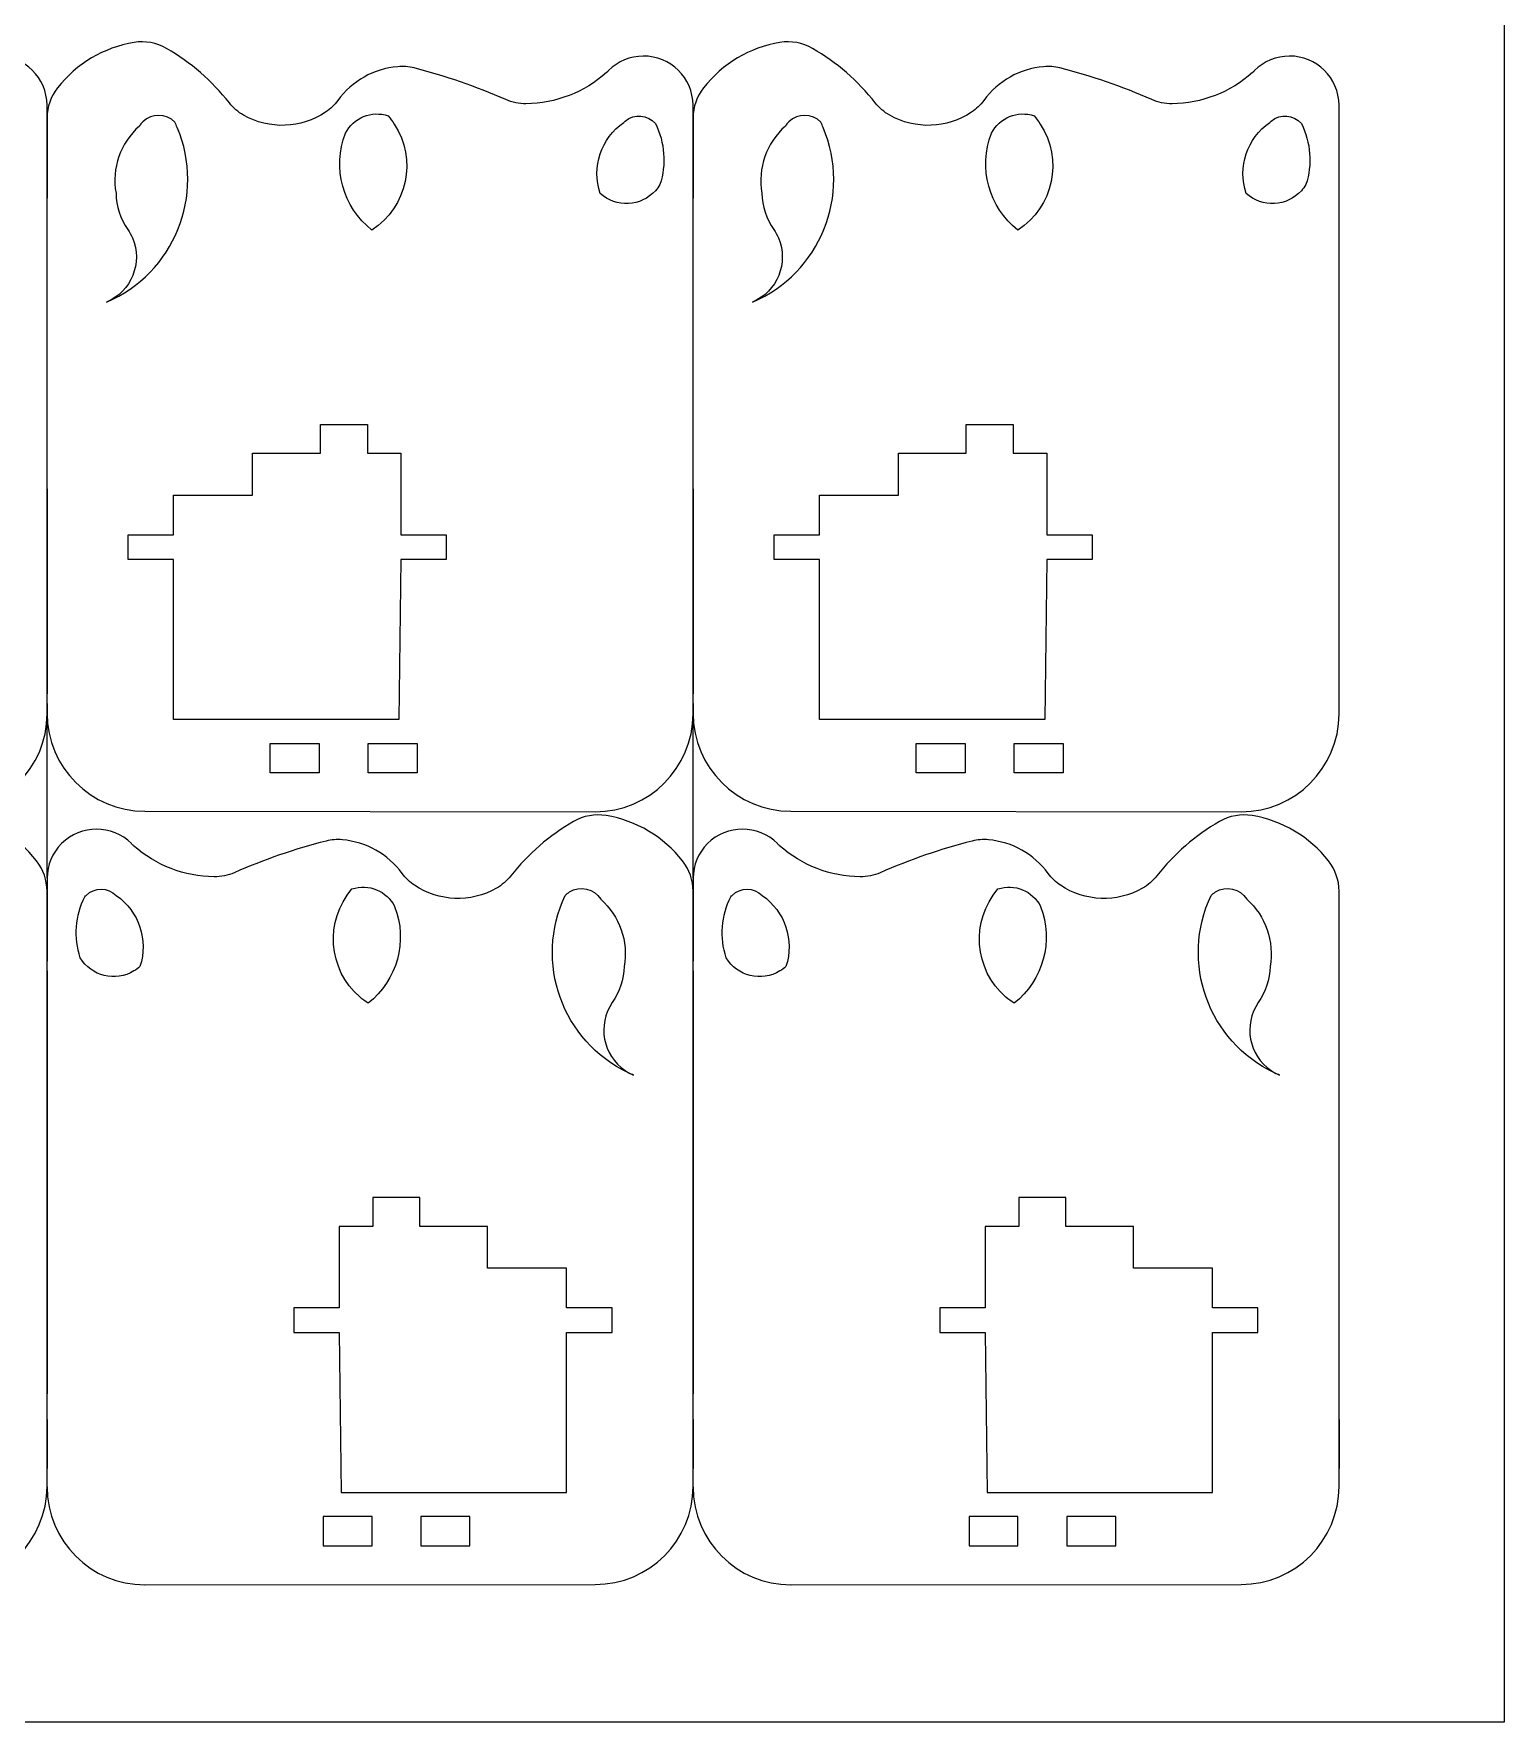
# Model space of a CAD drawing. Header units: inches. Extents: x -1166 to 134, y 1090 to 1990.
# Drawn here: x -15.9 to 134.4, y 1089.9 to 1262.4 of the extents above; entities that cross this region are included whole.
import ezdxf

# ---------------------------------------------------------------- set-up
doc = ezdxf.new("R2010")
doc.units = ezdxf.units.IN
doc.header["$MEASUREMENT"] = 0
for name, color, linetype in [('Corte exterior', 7, 'Continuous'), ('grabado linea medio', 7, 'Continuous'), ('Material', 7, 'Continuous')]:
    doc.layers.add(name, color=color, linetype=linetype)

# ---------------------------------------------------------------- blocks, each defined once
blk = doc.blocks.new('block 451')
at = {"layer": 'Corte exterior', "color": 1, "lineweight": 25}
blk.add_lwpolyline([(-14.5, 1120.81), (-14.5, 1115.81)], dxfattribs=at)
blk = doc.blocks.new('block 453')
at = {"layer": 'Corte exterior', "color": 1, "lineweight": 25}
blk.add_open_spline([(-80.51, 1113.93), (-80.51, 1108.4), (-76.03, 1103.93), (-70.51, 1103.93), (-70.5, 1103.93), (-70.5, 1103.93), (-70.5, 1103.93), (-70.5, 1103.93), (-24.5, 1103.97), (-24.5, 1103.97), (-18.98, 1103.98), (-14.51, 1108.45), (-14.51, 1113.97), (-14.51, 1113.97), (-14.51, 1174.81), (-14.51, 1174.81), (-14.51, 1175.93), (-14.88, 1177.02), (-15.58, 1177.9), (-17.51, 1180.36), (-20.3, 1182.02), (-23.39, 1182.53), (-24.53, 1182.72), (-25.7, 1182.51), (-26.71, 1181.93), (-29.18, 1180.5), (-31.36, 1178.61), (-33.13, 1176.36), (-33.53, 1175.85), (-34.03, 1175.42), (-34.59, 1175.1), (-37.22, 1173.61), (-40.46, 1173.73), (-42.97, 1175.41), (-43.45, 1175.73), (-43.87, 1176.14), (-44.22, 1176.61), (-45.66, 1178.59), (-47.89, 1179.84), (-50.33, 1180.06), (-50.89, 1180.11), (-51.46, 1180.06), (-52, 1179.92), (-55.21, 1179.11), (-58.34, 1178.03), (-61.37, 1176.69), (-62.02, 1176.41), (-62.73, 1176.26), (-63.44, 1176.27), (-66.48, 1176.3), (-69.4, 1177.43), (-71.67, 1179.45), (-71.74, 1179.52), (-71.81, 1179.59), (-71.88, 1179.66), (-73.85, 1181.63), (-77.05, 1181.64), (-79.02, 1179.67), (-79.96, 1178.73), (-80.5, 1177.46), (-80.51, 1176.13), (-80.51, 1176.13), (-80.5, 1193.97), (-80.5, 1193.97), (-80.5, 1193.97), (-80.5, 1192.97), (-80.5, 1192.97), (-80.5, 1187.45), (-76.03, 1182.97), (-70.52, 1182.97), (-70.52, 1182.97), (-24.51, 1182.92), (-24.51, 1182.92), (-18.99, 1182.92), (-14.51, 1187.39), (-14.5, 1192.91), (-14.5, 1192.91), (-14.5, 1192.92), (-14.5, 1192.92), (-14.5, 1192.92), (-14.5, 1255.12), (-14.5, 1255.12), (-14.53, 1257.91), (-16.8, 1260.15), (-19.59, 1260.13), (-20.92, 1260.12), (-22.19, 1259.59), (-23.13, 1258.65), (-23.2, 1258.58), (-23.27, 1258.51), (-23.34, 1258.45), (-25.61, 1256.43), (-28.53, 1255.29), (-31.57, 1255.26), (-32.28, 1255.25), (-32.99, 1255.4), (-33.64, 1255.69), (-36.67, 1257.02), (-39.8, 1258.1), (-43.01, 1258.92), (-43.56, 1259.05), (-44.12, 1259.1), (-44.68, 1259.05), (-47.12, 1258.84), (-49.35, 1257.58), (-50.8, 1255.6), (-51.14, 1255.13), (-51.56, 1254.73), (-52.05, 1254.4), (-54.55, 1252.72), (-57.79, 1252.6), (-60.42, 1254.09), (-60.98, 1254.41), (-61.48, 1254.84), (-61.88, 1255.35), (-63.65, 1257.6), (-65.83, 1259.49), (-68.31, 1260.92), (-69.31, 1261.5), (-70.48, 1261.71), (-71.63, 1261.52), (-74.72, 1261.01), (-77.5, 1259.36), (-79.44, 1256.89), (-80.13, 1256.01), (-80.5, 1254.93), (-80.5, 1253.81), (-80.5, 1253.81), (-80.5, 1245.63), (-80.5, 1245.63)], degree=3, knots=[0, 0, 0, 0, 1, 1, 1, 2, 2, 2, 3, 3, 3, 4, 4, 4, 5, 5, 5, 6, 6, 6, 7, 7, 7, 8, 8, 8, 9, 9, 9, 10, 10, 10, 11, 11, 11, 12, 12, 12, 13, 13, 13, 14, 14, 14, 15, 15, 15, 16, 16, 16, 17, 17, 17, 18, 18, 18, 19, 19, 19, 20, 20, 20, 21, 21, 21, 22, 22, 22, 23, 23, 23, 24, 24, 24, 25, 25, 25, 26, 26, 26, 27, 27, 27, 28, 28, 28, 29, 29, 29, 30, 30, 30, 31, 31, 31, 32, 32, 32, 33, 33, 33, 34, 34, 34, 35, 35, 35, 36, 36, 36, 37, 37, 37, 38, 38, 38, 39, 39, 39, 40, 40, 40, 41, 41, 41, 42, 42, 42, 43, 43, 43, 43], dxfattribs=at)
blk = doc.blocks.new('block 516')
at = {"layer": 'Corte exterior', "color": 1, "lineweight": 25}
blk.add_lwpolyline([(-14.5, 1216.93), (-14.5, 1244.63)], dxfattribs=at)
blk = doc.blocks.new('block 521')
at = {"layer": 'Corte exterior', "color": 1, "lineweight": 25}
blk.add_lwpolyline([(-14.5, 1176.13), (-14.5, 1167.67)], dxfattribs=at)
blk = doc.blocks.new('block 526')
at = {"layer": 'Corte exterior', "color": 1, "lineweight": 25}
blk.add_lwpolyline([(-14.5, 1166.67), (-14.5, 1123.43)], dxfattribs=at)
blk = doc.blocks.new('block 531')
at = {"layer": 'Corte exterior', "color": 1, "lineweight": 25}
blk.add_lwpolyline([(-14.5, 1215.93), (-14.5, 1194.97)], dxfattribs=at)
blk = doc.blocks.new('block 536')
at = {"layer": 'Corte exterior', "color": 1, "lineweight": 25}
blk.add_lwpolyline([(51.5, 1120.81), (51.5, 1115.81)], dxfattribs=at)
blk = doc.blocks.new('block 538')
at = {"layer": 'Corte exterior', "color": 1, "lineweight": 25}
blk.add_open_spline([(-14.5, 1113.93), (-14.5, 1108.4), (-10.03, 1103.93), (-4.5, 1103.93), (-4.5, 1103.93), (-4.5, 1103.93), (-4.49, 1103.93), (-4.49, 1103.93), (41.51, 1103.97), (41.51, 1103.97), (47.03, 1103.98), (51.5, 1108.45), (51.5, 1113.97), (51.5, 1113.97), (51.5, 1174.81), (51.5, 1174.81), (51.5, 1175.93), (51.12, 1177.02), (50.43, 1177.9), (48.49, 1180.36), (45.71, 1182.02), (42.62, 1182.53), (41.47, 1182.72), (40.3, 1182.51), (39.3, 1181.93), (36.82, 1180.5), (34.64, 1178.61), (32.87, 1176.36), (32.47, 1175.85), (31.97, 1175.42), (31.41, 1175.1), (28.78, 1173.61), (25.54, 1173.73), (23.04, 1175.41), (22.55, 1175.73), (22.13, 1176.14), (21.79, 1176.61), (20.34, 1178.59), (18.11, 1179.84), (15.67, 1180.06), (15.11, 1180.11), (14.55, 1180.06), (14, 1179.92), (10.79, 1179.11), (7.66, 1178.03), (4.63, 1176.69), (3.98, 1176.41), (3.27, 1176.26), (2.56, 1176.27), (-0.47, 1176.3), (-3.4, 1177.43), (-5.66, 1179.45), (-5.74, 1179.52), (-5.81, 1179.59), (-5.88, 1179.66), (-7.85, 1181.63), (-11.05, 1181.64), (-13.02, 1179.67), (-13.96, 1178.73), (-14.49, 1177.46), (-14.5, 1176.13), (-14.5, 1176.13), (-14.5, 1193.97), (-14.5, 1193.97), (-14.5, 1193.97), (-14.5, 1192.97), (-14.5, 1192.97), (-14.5, 1187.45), (-10.03, 1182.97), (-4.51, 1182.97), (-4.51, 1182.97), (41.49, 1182.92), (41.49, 1182.92), (47.01, 1182.92), (51.49, 1187.39), (51.5, 1192.91), (51.5, 1192.91), (51.5, 1192.92), (51.5, 1192.92), (51.5, 1192.92), (51.5, 1255.12), (51.5, 1255.12), (51.48, 1257.91), (49.2, 1260.15), (46.41, 1260.13), (45.08, 1260.12), (43.81, 1259.59), (42.87, 1258.65), (42.8, 1258.58), (42.73, 1258.51), (42.66, 1258.45), (40.39, 1256.43), (37.47, 1255.29), (34.43, 1255.26), (33.72, 1255.25), (33.02, 1255.4), (32.36, 1255.69), (29.33, 1257.02), (26.2, 1258.1), (22.99, 1258.92), (22.45, 1259.05), (21.88, 1259.1), (21.32, 1259.05), (18.88, 1258.84), (16.65, 1257.58), (15.21, 1255.6), (14.86, 1255.13), (14.44, 1254.73), (13.96, 1254.4), (11.45, 1252.72), (8.21, 1252.6), (5.58, 1254.09), (5.02, 1254.41), (4.52, 1254.84), (4.12, 1255.35), (2.35, 1257.6), (0.17, 1259.49), (-2.3, 1260.92), (-3.31, 1261.5), (-4.48, 1261.71), (-5.62, 1261.52), (-8.71, 1261.01), (-11.5, 1259.36), (-13.43, 1256.89), (-14.13, 1256.01), (-14.5, 1254.93), (-14.5, 1253.81), (-14.5, 1253.81), (-14.5, 1245.63), (-14.5, 1245.63)], degree=3, knots=[0, 0, 0, 0, 1, 1, 1, 2, 2, 2, 3, 3, 3, 4, 4, 4, 5, 5, 5, 6, 6, 6, 7, 7, 7, 8, 8, 8, 9, 9, 9, 10, 10, 10, 11, 11, 11, 12, 12, 12, 13, 13, 13, 14, 14, 14, 15, 15, 15, 16, 16, 16, 17, 17, 17, 18, 18, 18, 19, 19, 19, 20, 20, 20, 21, 21, 21, 22, 22, 22, 23, 23, 23, 24, 24, 24, 25, 25, 25, 26, 26, 26, 27, 27, 27, 28, 28, 28, 29, 29, 29, 30, 30, 30, 31, 31, 31, 32, 32, 32, 33, 33, 33, 34, 34, 34, 35, 35, 35, 36, 36, 36, 37, 37, 37, 38, 38, 38, 39, 39, 39, 40, 40, 40, 41, 41, 41, 42, 42, 42, 43, 43, 43, 43], dxfattribs=at)
blk = doc.blocks.new('block 543')
at = {"layer": 'Corte exterior', "color": 1, "lineweight": 25}
blk.add_lwpolyline([(-14.5, 1113.93), (-14.5, 1122.43)], dxfattribs=at)
blk = doc.blocks.new('block 548')
at = {"layer": 'Corte exterior', "color": 1, "lineweight": 25}
blk.add_lwpolyline([(13.7, 1107.91), (18.7, 1107.91), (18.7, 1110.91), (13.7, 1110.91), (13.7, 1107.91)], dxfattribs=at)
blk = doc.blocks.new('block 553')
at = {"layer": 'Corte exterior', "color": 1, "lineweight": 25}
blk.add_lwpolyline([(23.7, 1107.91), (28.7, 1107.91), (28.7, 1110.91), (23.7, 1110.91), (23.7, 1107.91)], dxfattribs=at)
blk = doc.blocks.new('block 558')
at = {"layer": 'Corte exterior', "color": 1, "lineweight": 25}
blk.add_open_spline([(-11.12, 1168.01), (-9.98, 1166.11), (-7.52, 1165.51), (-5.63, 1166.65), (-5.41, 1166.78), (-5.2, 1166.93), (-5.01, 1167.11), (-4.12, 1169.79), (-5.1, 1172.75), (-7.43, 1174.36), (-8.28, 1175.22), (-9.66, 1175.23), (-10.52, 1174.38), (-10.57, 1174.34), (-10.61, 1174.29), (-10.66, 1174.24), (-11.62, 1172.3), (-11.79, 1170.06), (-11.12, 1168.01)], degree=3, knots=[0, 0, 0, 0, 1, 1, 1, 2, 2, 2, 3, 3, 3, 4, 4, 4, 5, 5, 5, 6, 6, 6, 6], dxfattribs=at)
blk = doc.blocks.new('block 563')
at = {"layer": 'Corte exterior', "color": 1, "lineweight": 25}
blk.add_open_spline([(18.3, 1163.36), (21.28, 1165.7), (22.38, 1169.71), (21.01, 1173.24), (20.21, 1174.84), (18.35, 1175.61), (16.65, 1175.03), (13.83, 1171.76), (14.19, 1166.81), (17.47, 1163.99), (17.73, 1163.76), (18.01, 1163.55), (18.3, 1163.36)], degree=3, knots=[0, 0, 0, 0, 1, 1, 1, 2, 2, 2, 3, 3, 3, 4, 4, 4, 4], dxfattribs=at)
blk = doc.blocks.new('block 568')
at = {"layer": 'Corte exterior', "color": 1, "lineweight": 25}
blk.add_open_spline([(45.43, 1156), (45.12, 1156.13), (44.83, 1156.29), (44.56, 1156.48), (42.28, 1158.04), (41.69, 1161.15), (43.25, 1163.43), (44, 1164.52), (44.41, 1165.8), (44.46, 1167.12), (44.91, 1169.67), (44, 1172.28), (42.06, 1173.99), (41.39, 1175.07), (39.96, 1175.41), (38.88, 1174.73), (38.72, 1174.63), (38.57, 1174.51), (38.44, 1174.38), (35.22, 1167.58), (38.11, 1159.46), (44.91, 1156.24), (45.08, 1156.16), (45.25, 1156.08), (45.43, 1156)], degree=3, knots=[0, 0, 0, 0, 1, 1, 1, 2, 2, 2, 3, 3, 3, 4, 4, 4, 5, 5, 5, 6, 6, 6, 7, 7, 7, 8, 8, 8, 8], dxfattribs=at)
blk = doc.blocks.new('block 573')
at = {"layer": 'Corte exterior', "color": 1, "lineweight": 25}
blk.add_lwpolyline([(13.3, 1189.9), (13.3, 1186.9), (8.3, 1186.9), (8.3, 1189.9), (13.3, 1189.9)], dxfattribs=at)
blk = doc.blocks.new('block 578')
at = {"layer": 'Corte exterior', "color": 1, "lineweight": 25}
blk.add_lwpolyline([(23.3, 1189.9), (23.3, 1186.9), (18.3, 1186.9), (18.3, 1189.9), (23.3, 1189.9)], dxfattribs=at)
blk = doc.blocks.new('block 583')
at = {"layer": 'Corte exterior', "color": 1, "lineweight": 25}
blk.add_open_spline([(-8.43, 1235), (-5.89, 1236.08), (-4.7, 1239.01), (-5.78, 1241.55), (-5.91, 1241.86), (-6.07, 1242.15), (-6.26, 1242.42), (-7, 1243.51), (-7.42, 1244.8), (-7.46, 1246.12), (-7.92, 1248.67), (-7.01, 1251.27), (-5.07, 1252.98), (-4.97, 1253.14), (-4.85, 1253.29), (-4.72, 1253.42), (-3.8, 1254.31), (-2.33, 1254.29), (-1.44, 1253.37), (-1.36, 1253.2), (-1.29, 1253.03), (-1.21, 1252.85), (1.72, 1245.93), (-1.51, 1237.93), (-8.43, 1235)], degree=3, knots=[0, 0, 0, 0, 1, 1, 1, 2, 2, 2, 3, 3, 3, 4, 4, 4, 5, 5, 5, 6, 6, 6, 7, 7, 7, 8, 8, 8, 8], dxfattribs=at)
blk = doc.blocks.new('block 588')
at = {"layer": 'Corte exterior', "color": 1, "lineweight": 25}
blk.add_open_spline([(20.35, 1254.03), (18.65, 1254.6), (16.79, 1253.84), (15.98, 1252.24), (14.62, 1248.71), (15.72, 1244.7), (18.69, 1242.36), (22.31, 1244.72), (23.33, 1249.57), (20.97, 1253.19), (20.78, 1253.49), (20.57, 1253.76), (20.35, 1254.03)], degree=3, knots=[0, 0, 0, 0, 1, 1, 1, 2, 2, 2, 3, 3, 3, 4, 4, 4, 4], dxfattribs=at)
blk = doc.blocks.new('block 593')
at = {"layer": 'Corte exterior', "color": 1, "lineweight": 25}
blk.add_open_spline([(47.65, 1253.23), (46.87, 1254.15), (45.49, 1254.27), (44.57, 1253.49), (44.52, 1253.45), (44.47, 1253.4), (44.43, 1253.36), (42.1, 1251.74), (41.11, 1248.79), (42.01, 1246.1), (43.65, 1244.62), (46.17, 1244.74), (47.66, 1246.38), (47.83, 1246.57), (47.98, 1246.78), (48.12, 1247), (48.78, 1249.06), (48.62, 1251.3), (47.65, 1253.23)], degree=3, knots=[0, 0, 0, 0, 1, 1, 1, 2, 2, 2, 3, 3, 3, 4, 4, 4, 5, 5, 5, 6, 6, 6, 6], dxfattribs=at)
blk = doc.blocks.new('block 601')
at = {"layer": 'Corte exterior', "color": 1, "lineweight": 25}
blk.add_lwpolyline([(51.5, 1216.93), (51.5, 1244.63)], dxfattribs=at)
blk = doc.blocks.new('block 606')
at = {"layer": 'Corte exterior', "color": 1, "lineweight": 25}
blk.add_lwpolyline([(51.5, 1176.13), (51.5, 1167.67)], dxfattribs=at)
blk = doc.blocks.new('block 611')
at = {"layer": 'Corte exterior', "color": 1, "lineweight": 25}
blk.add_lwpolyline([(51.5, 1166.67), (51.5, 1123.43)], dxfattribs=at)
blk = doc.blocks.new('block 616')
at = {"layer": 'Corte exterior', "color": 1, "lineweight": 25}
blk.add_lwpolyline([(51.5, 1215.93), (51.5, 1194.97)], dxfattribs=at)
blk = doc.blocks.new('block 621')
at = {"layer": 'Corte exterior', "color": 1, "lineweight": 25}
blk.add_lwpolyline([(117.5, 1120.81), (117.5, 1115.81)], dxfattribs=at)
blk = doc.blocks.new('block 623')
at = {"layer": 'Corte exterior', "color": 1, "lineweight": 25}
blk.add_open_spline([(51.5, 1113.93), (51.5, 1108.4), (55.98, 1103.93), (61.5, 1103.93), (61.5, 1103.93), (61.51, 1103.93), (61.51, 1103.93), (61.51, 1103.93), (107.51, 1103.97), (107.51, 1103.97), (113.03, 1103.98), (117.5, 1108.45), (117.5, 1113.97), (117.5, 1113.97), (117.5, 1174.81), (117.5, 1174.81), (117.5, 1175.93), (117.12, 1177.02), (116.43, 1177.9), (114.5, 1180.36), (111.71, 1182.02), (108.62, 1182.53), (107.48, 1182.72), (106.3, 1182.51), (105.3, 1181.93), (102.82, 1180.5), (100.64, 1178.61), (98.88, 1176.36), (98.47, 1175.85), (97.98, 1175.42), (97.41, 1175.1), (94.79, 1173.61), (91.55, 1173.73), (89.04, 1175.41), (88.56, 1175.73), (88.13, 1176.14), (87.79, 1176.61), (86.34, 1178.59), (84.12, 1179.84), (81.68, 1180.06), (81.12, 1180.11), (80.55, 1180.06), (80.01, 1179.92), (76.8, 1179.11), (73.66, 1178.03), (70.63, 1176.69), (69.98, 1176.41), (69.28, 1176.26), (68.57, 1176.27), (65.53, 1176.3), (62.61, 1177.43), (60.34, 1179.45), (60.26, 1179.52), (60.19, 1179.59), (60.12, 1179.66), (58.16, 1181.63), (54.96, 1181.64), (52.98, 1179.67), (52.04, 1178.73), (51.51, 1177.46), (51.5, 1176.13), (51.5, 1176.13), (51.5, 1193.97), (51.5, 1193.97), (51.5, 1193.97), (51.5, 1192.97), (51.5, 1192.97), (51.5, 1187.45), (55.97, 1182.97), (61.49, 1182.97), (61.49, 1182.97), (107.49, 1182.92), (107.49, 1182.92), (113.01, 1182.92), (117.5, 1187.39), (117.5, 1192.91), (117.5, 1192.91), (117.5, 1192.92), (117.5, 1192.92), (117.5, 1192.92), (117.5, 1255.12), (117.5, 1255.12), (117.48, 1257.91), (115.2, 1260.15), (112.42, 1260.13), (111.09, 1260.12), (109.81, 1259.59), (108.88, 1258.65), (108.81, 1258.58), (108.74, 1258.51), (108.66, 1258.45), (106.39, 1256.43), (103.47, 1255.29), (100.44, 1255.26), (99.72, 1255.25), (99.02, 1255.4), (98.37, 1255.69), (95.34, 1257.02), (92.2, 1258.1), (88.99, 1258.92), (88.45, 1259.05), (87.88, 1259.1), (87.32, 1259.05), (84.88, 1258.84), (82.66, 1257.58), (81.21, 1255.6), (80.87, 1255.13), (80.44, 1254.73), (79.96, 1254.4), (77.45, 1252.72), (74.21, 1252.6), (71.59, 1254.09), (71.02, 1254.41), (70.53, 1254.84), (70.12, 1255.35), (68.36, 1257.6), (66.18, 1259.49), (63.7, 1260.92), (62.7, 1261.5), (61.52, 1261.71), (60.38, 1261.52), (57.29, 1261.01), (54.5, 1259.36), (52.57, 1256.89), (51.88, 1256.01), (51.5, 1254.93), (51.5, 1253.81), (51.5, 1253.81), (51.5, 1245.63), (51.5, 1245.63)], degree=3, knots=[0, 0, 0, 0, 1, 1, 1, 2, 2, 2, 3, 3, 3, 4, 4, 4, 5, 5, 5, 6, 6, 6, 7, 7, 7, 8, 8, 8, 9, 9, 9, 10, 10, 10, 11, 11, 11, 12, 12, 12, 13, 13, 13, 14, 14, 14, 15, 15, 15, 16, 16, 16, 17, 17, 17, 18, 18, 18, 19, 19, 19, 20, 20, 20, 21, 21, 21, 22, 22, 22, 23, 23, 23, 24, 24, 24, 25, 25, 25, 26, 26, 26, 27, 27, 27, 28, 28, 28, 29, 29, 29, 30, 30, 30, 31, 31, 31, 32, 32, 32, 33, 33, 33, 34, 34, 34, 35, 35, 35, 36, 36, 36, 37, 37, 37, 38, 38, 38, 39, 39, 39, 40, 40, 40, 41, 41, 41, 42, 42, 42, 43, 43, 43, 43], dxfattribs=at)
blk = doc.blocks.new('block 628')
at = {"layer": 'Corte exterior', "color": 1, "lineweight": 25}
blk.add_lwpolyline([(51.5, 1113.93), (51.5, 1122.43)], dxfattribs=at)
blk = doc.blocks.new('block 633')
at = {"layer": 'Corte exterior', "color": 1, "lineweight": 25}
blk.add_lwpolyline([(79.7, 1107.91), (84.7, 1107.91), (84.7, 1110.91), (79.7, 1110.91), (79.7, 1107.91)], dxfattribs=at)
blk = doc.blocks.new('block 638')
at = {"layer": 'Corte exterior', "color": 1, "lineweight": 25}
blk.add_lwpolyline([(89.7, 1107.91), (94.7, 1107.91), (94.7, 1110.91), (89.7, 1110.91), (89.7, 1107.91)], dxfattribs=at)
blk = doc.blocks.new('block 643')
at = {"layer": 'Corte exterior', "color": 1, "lineweight": 25}
blk.add_open_spline([(54.88, 1168.01), (56.02, 1166.11), (58.48, 1165.51), (60.37, 1166.65), (60.59, 1166.78), (60.8, 1166.93), (60.99, 1167.11), (61.88, 1169.79), (60.9, 1172.75), (58.57, 1174.36), (57.72, 1175.22), (56.34, 1175.23), (55.48, 1174.38), (55.44, 1174.34), (55.39, 1174.29), (55.35, 1174.24), (54.38, 1172.3), (54.21, 1170.06), (54.88, 1168.01)], degree=3, knots=[0, 0, 0, 0, 1, 1, 1, 2, 2, 2, 3, 3, 3, 4, 4, 4, 5, 5, 5, 6, 6, 6, 6], dxfattribs=at)
blk = doc.blocks.new('block 648')
at = {"layer": 'Corte exterior', "color": 1, "lineweight": 25}
blk.add_open_spline([(84.31, 1163.36), (87.28, 1165.7), (88.38, 1169.71), (87.01, 1173.24), (86.21, 1174.84), (84.35, 1175.61), (82.65, 1175.03), (79.83, 1171.76), (80.2, 1166.81), (83.47, 1163.99), (83.74, 1163.76), (84.01, 1163.55), (84.31, 1163.36)], degree=3, knots=[0, 0, 0, 0, 1, 1, 1, 2, 2, 2, 3, 3, 3, 4, 4, 4, 4], dxfattribs=at)
blk = doc.blocks.new('block 653')
at = {"layer": 'Corte exterior', "color": 1, "lineweight": 25}
blk.add_open_spline([(111.43, 1156), (111.13, 1156.13), (110.83, 1156.29), (110.56, 1156.48), (108.28, 1158.04), (107.7, 1161.15), (109.25, 1163.43), (110, 1164.52), (110.42, 1165.8), (110.46, 1167.12), (110.91, 1169.67), (110.01, 1172.28), (108.07, 1173.99), (107.39, 1175.07), (105.96, 1175.41), (104.88, 1174.73), (104.72, 1174.63), (104.57, 1174.51), (104.44, 1174.38), (101.22, 1167.58), (104.12, 1159.46), (110.91, 1156.24), (111.08, 1156.16), (111.26, 1156.08), (111.43, 1156)], degree=3, knots=[0, 0, 0, 0, 1, 1, 1, 2, 2, 2, 3, 3, 3, 4, 4, 4, 5, 5, 5, 6, 6, 6, 7, 7, 7, 8, 8, 8, 8], dxfattribs=at)
blk = doc.blocks.new('block 658')
at = {"layer": 'Corte exterior', "color": 1, "lineweight": 25}
blk.add_lwpolyline([(79.3, 1189.9), (79.3, 1186.9), (74.3, 1186.9), (74.3, 1189.9), (79.3, 1189.9)], dxfattribs=at)
blk = doc.blocks.new('block 663')
at = {"layer": 'Corte exterior', "color": 1, "lineweight": 25}
blk.add_lwpolyline([(89.3, 1189.9), (89.3, 1186.9), (84.3, 1186.9), (84.3, 1189.9), (89.3, 1189.9)], dxfattribs=at)
blk = doc.blocks.new('block 668')
at = {"layer": 'Corte exterior', "color": 1, "lineweight": 25}
blk.add_open_spline([(57.57, 1235), (60.11, 1236.08), (61.3, 1239.01), (60.22, 1241.55), (60.09, 1241.86), (59.93, 1242.15), (59.75, 1242.42), (59, 1243.51), (58.58, 1244.8), (58.54, 1246.12), (58.09, 1248.67), (58.99, 1251.27), (60.93, 1252.98), (61.03, 1253.14), (61.15, 1253.29), (61.29, 1253.42), (62.2, 1254.31), (63.67, 1254.29), (64.56, 1253.37), (64.64, 1253.2), (64.72, 1253.03), (64.79, 1252.85), (67.73, 1245.93), (64.49, 1237.93), (57.57, 1235)], degree=3, knots=[0, 0, 0, 0, 1, 1, 1, 2, 2, 2, 3, 3, 3, 4, 4, 4, 5, 5, 5, 6, 6, 6, 7, 7, 7, 8, 8, 8, 8], dxfattribs=at)
blk = doc.blocks.new('block 673')
at = {"layer": 'Corte exterior', "color": 1, "lineweight": 25}
blk.add_open_spline([(86.35, 1254.03), (84.65, 1254.6), (82.79, 1253.84), (81.99, 1252.24), (80.62, 1248.71), (81.72, 1244.7), (84.69, 1242.36), (88.32, 1244.72), (89.34, 1249.57), (86.97, 1253.19), (86.78, 1253.49), (86.58, 1253.76), (86.35, 1254.03)], degree=3, knots=[0, 0, 0, 0, 1, 1, 1, 2, 2, 2, 3, 3, 3, 4, 4, 4, 4], dxfattribs=at)
blk = doc.blocks.new('block 678')
at = {"layer": 'Corte exterior', "color": 1, "lineweight": 25}
blk.add_open_spline([(113.65, 1253.23), (112.88, 1254.15), (111.5, 1254.27), (110.58, 1253.49), (110.53, 1253.45), (110.48, 1253.4), (110.43, 1253.36), (108.1, 1251.74), (107.12, 1248.79), (108.01, 1246.1), (109.65, 1244.62), (112.18, 1244.74), (113.66, 1246.38), (113.83, 1246.57), (113.99, 1246.78), (114.12, 1247), (114.79, 1249.06), (114.62, 1251.3), (113.65, 1253.23)], degree=3, knots=[0, 0, 0, 0, 1, 1, 1, 2, 2, 2, 3, 3, 3, 4, 4, 4, 5, 5, 5, 6, 6, 6, 6], dxfattribs=at)
blk = doc.blocks.new('block 743')
at = {"layer": 'grabado linea medio', "color": 2, "lineweight": 25}
blk.add_lwpolyline([(23.57, 1143.51), (18.77, 1143.51), (18.77, 1140.56), (15.35, 1140.56), (15.35, 1132.22), (10.71, 1132.22), (10.71, 1129.7), (15.35, 1129.7), (15.55, 1113.36), (38.58, 1113.36), (38.58, 1129.7), (43.22, 1129.7), (43.22, 1132.22), (38.58, 1132.22), (38.58, 1136.28), (30.5, 1136.28), (30.5, 1140.56), (23.57, 1140.56), (23.57, 1143.51)], dxfattribs=at)
blk = doc.blocks.new('block 748')
at = {"layer": 'grabado linea medio', "color": 2, "lineweight": 25}
blk.add_lwpolyline([(21.65, 1219.55), (21.65, 1211.21), (26.29, 1211.21), (26.29, 1208.69), (21.64, 1208.69), (21.44, 1192.35), (-1.58, 1192.35), (-1.58, 1208.69), (-6.22, 1208.69), (-6.22, 1211.21), (-1.58, 1211.21), (-1.58, 1215.27), (6.5, 1215.27), (6.5, 1219.55), (13.42, 1219.55), (13.42, 1222.5), (18.22, 1222.5), (18.22, 1219.55), (21.65, 1219.55)], dxfattribs=at)
blk = doc.blocks.new('block 753')
at = {"layer": 'grabado linea medio', "color": 2, "lineweight": 25}
blk.add_lwpolyline([(89.58, 1143.51), (84.78, 1143.51), (84.78, 1140.56), (81.35, 1140.56), (81.35, 1132.22), (76.71, 1132.22), (76.71, 1129.7), (81.35, 1129.7), (81.55, 1113.36), (104.58, 1113.36), (104.58, 1129.7), (109.22, 1129.7), (109.22, 1132.22), (104.58, 1132.22), (104.58, 1136.28), (96.5, 1136.28), (96.5, 1140.56), (89.58, 1140.56), (89.58, 1143.51)], dxfattribs=at)
blk = doc.blocks.new('block 758')
at = {"layer": 'grabado linea medio', "color": 2, "lineweight": 25}
blk.add_lwpolyline([(87.65, 1219.55), (87.65, 1211.21), (92.29, 1211.21), (92.29, 1208.69), (87.65, 1208.69), (87.45, 1192.35), (64.42, 1192.35), (64.42, 1208.69), (59.78, 1208.69), (59.78, 1211.21), (64.42, 1211.21), (64.42, 1215.27), (72.5, 1215.27), (72.5, 1219.55), (79.42, 1219.55), (79.42, 1222.5), (84.22, 1222.5), (84.22, 1219.55), (87.65, 1219.55)], dxfattribs=at)

msp = doc.modelspace()

# ---------------------------------------------------------------- linework, layer by layer
at = {"layer": 'Material', "color": 7, "lineweight": 25}
msp.add_lwpolyline([(134.38, 1089.89), (-1165.62, 1089.89), (-1165.62, 1989.89), (134.38, 1989.89), (134.38, 1089.89)], dxfattribs=at)

# ---------------------------------------------------------------- block references
at = {"layer": 'Corte exterior'}
for name in ['block 453', 'block 538', 'block 623', 'block 583', 'block 588', 'block 593', 'block 668', 'block 673', 'block 678', 'block 516', 'block 601', 'block 531', 'block 616', 'block 573', 'block 578', 'block 658', 'block 663', 'block 521', 'block 558', 'block 563', 'block 568', 'block 606', 'block 643', 'block 648', 'block 653', 'block 526', 'block 611', 'block 543', 'block 628', 'block 451', 'block 536', 'block 621', 'block 548', 'block 553', 'block 633', 'block 638']:
    msp.add_blockref(name, (0, 0), dxfattribs=at)
at = {"layer": 'grabado linea medio'}
for name in ['block 748', 'block 758', 'block 743', 'block 753']:
    msp.add_blockref(name, (0, 0), dxfattribs=at)

doc.saveas('drawing.dxf')
